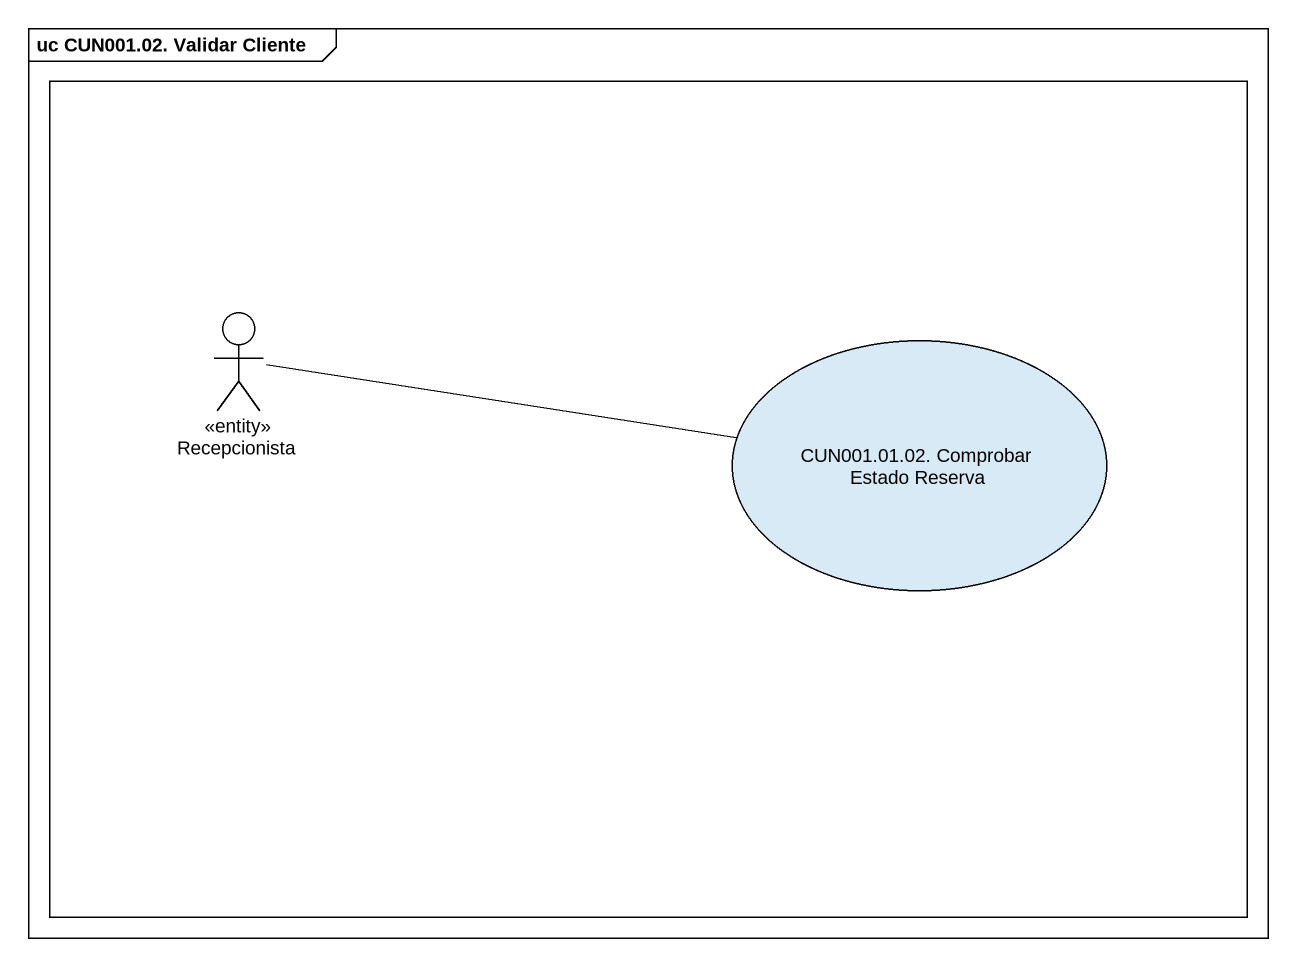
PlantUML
@startuml
mainframe uc CUN001.02. Validar Cliente
rectangle " " as rectangle1 {
  actor Recepcionista <<entity>>
  usecase "CUN001.01.02. Comprobar Estado Reserva" as CUN001_01_02_Comprobar
}
Recepcionista -right- CUN001_01_02_Comprobar
@enduml
